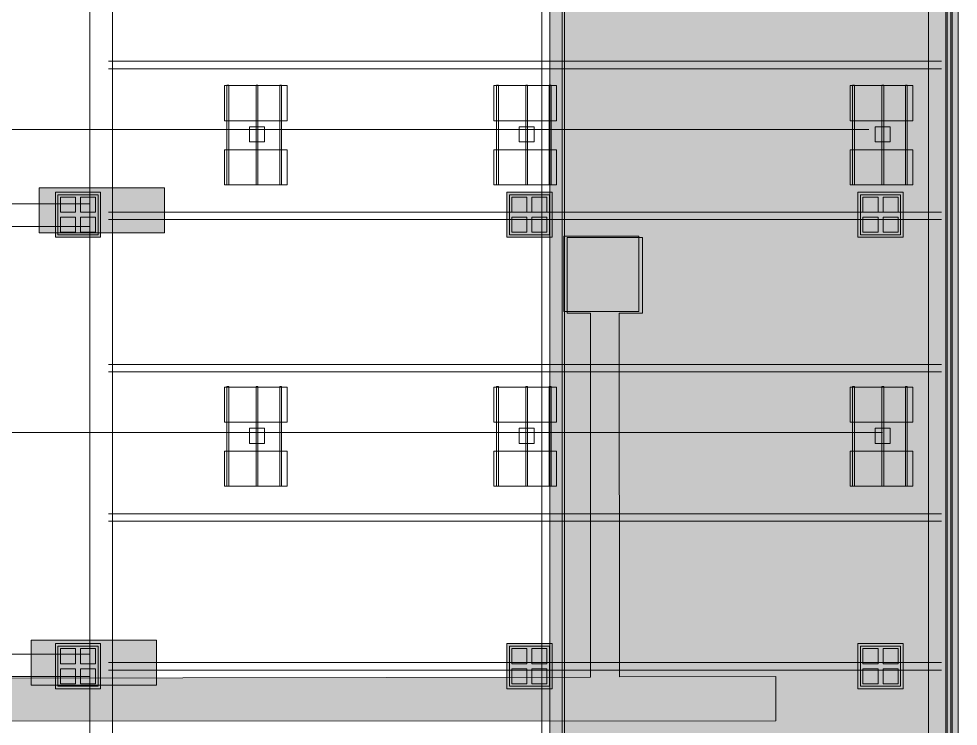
# Model space of a CAD drawing. Header units: inches. Extents: x -10671 to 1761, y -674 to 7170.
# Drawn here: x -6905 to -6156, y 1770 to 2335 of the extents above; entities that cross this region are included whole.
import ezdxf

# ---------------------------------------------------------------- set-up
doc = ezdxf.new("R2010")
doc.units = ezdxf.units.IN
doc.header["$LTSCALE"] = 19.2
doc.header["$MEASUREMENT"] = 0
for name, color, linetype, lineweight, true_color in [('DWG-bldg-utility box', 3, 'Continuous', 18, 0x00ff00), ('Venue-Airwall Closed', 7, 'Continuous', 5, 0x000000), ('Venue-Ceiling-HVAC', 7, 'Continuous', 5, 0xbbbbbb), ('Venue-NO HANG ZONE', 7, 'Continuous', 15, 0xdd0000), ('Venue-Rigging Steel-High', 7, 'Continuous', 5, 0x800000), ('Venue-Rigging Steel-Low', 7, 'Continuous', 5, 0x0000dd)]:
    doc.layers.add(name, color=color, linetype=linetype, lineweight=lineweight, true_color=true_color)
for name, color, linetype, lineweight in [('Venue-Ceiling-Lights', 7, 'Continuous', 5), ('Venue-Ceiling-Lights Circuits', 7, 'Continuous', 5), ('Venue-Floor Pockets', 7, 'Continuous', 5)]:
    doc.layers.add(name, color=color, linetype=linetype, lineweight=lineweight)

# ---------------------------------------------------------------- blocks, each defined once
blk = doc.blocks.new('FLOORBOX')
at = {"layer": 'Venue-Floor Pockets', "linetype": 'Continuous', "lineweight": 0, "true_color": 0xaaaaaa}
blk.add_hatch(color=253, dxfattribs=at).paths.add_polyline_path([(-18, 18), (18, 18), (18, -18), (-18, -18)])
at = {"layer": 'Venue-Floor Pockets', "linetype": 'Continuous', "lineweight": 0, "true_color": 0xbbbbbb}
blk.add_hatch(color=9, dxfattribs=at).paths.add_polyline_path([(-16, 16), (16, 16), (16, -16), (-16, -16)])
at = {"layer": 'Venue-Floor Pockets', "linetype": 'Continuous', "lineweight": 0, "true_color": 0xdddddd}
for points in [[(-14, 14), (-2, 14), (-2, 2), (-14, 2)], [(2, 14), (14, 14), (14, 2), (2, 2)], [(-14, -2), (-2, -2), (-2, -14), (-14, -14)], [(2, -2), (14, -2), (14, -14), (2, -14)]]:
    blk.add_hatch(color=254, dxfattribs=at).paths.add_polyline_path(points)
at = {"layer": 'Venue-Floor Pockets', "color": 7, "linetype": 'Continuous', "lineweight": 5, "flags": 128}
for points in [[(-18, 18), (18, 18), (18, -18), (-18, -18)], [(-16, 16), (16, 16), (16, -16), (-16, -16)], [(-14, 14), (-2, 14), (-2, 2), (-14, 2)], [(2, 14), (14, 14), (14, 2), (2, 2)], [(-14, -2), (-2, -2), (-2, -14), (-14, -14)], [(2, -2), (14, -2), (14, -14), (2, -14)]]:
    blk.add_lwpolyline(points, close=True, dxfattribs=at)
blk = doc.blocks.new('Group-1082-1')
at = {"layer": 'Venue-Ceiling-Lights', "color": 7, "linetype": 'Continuous', "lineweight": 5}
for points in [[(-6741.57, 2202.11, 355.98), (-6741.57, 2202.11, 359.98), (-6741.57, 2230.11, 359.98), (-6741.57, 2230.11, 355.98)], [(-6741.57, 2230.11, 355.98), (-6741.57, 2230.11, 359.98), (-6691.57, 2230.11, 359.98), (-6691.57, 2230.11, 355.98)], [(-6691.57, 2230.11, 359.98), (-6741.57, 2230.11, 359.98), (-6741.57, 2202.11, 359.98), (-6691.57, 2202.11, 359.98)], [(-6691.57, 2202.11, 355.98), (-6741.57, 2202.11, 355.98), (-6741.57, 2230.11, 355.98), (-6691.57, 2230.11, 355.98)], [(-6691.57, 2230.11, 355.98), (-6691.57, 2230.11, 359.98), (-6691.57, 2202.11, 359.98), (-6691.57, 2202.11, 355.98)], [(-6691.57, 2202.11, 355.98), (-6691.57, 2202.11, 359.98), (-6741.57, 2202.11, 359.98), (-6741.57, 2202.11, 355.98)]]:
    blk.add_3dface(points, dxfattribs=at)
blk = doc.blocks.new('Group-1083-1')
at = {"layer": 'Venue-Ceiling-Lights', "color": 7, "linetype": 'Continuous', "lineweight": 5}
for points in [[(-6697.42, 2202.11, 360.05), (-6697.42, 2202.11, 361.05), (-6697.42, 2281.7, 361.05), (-6697.42, 2281.7, 360.05)], [(-6697.42, 2281.7, 360.05), (-6697.42, 2281.7, 361.05), (-6695.92, 2281.7, 361.05), (-6695.92, 2281.7, 360.05)], [(-6695.92, 2281.7, 361.05), (-6697.42, 2281.7, 361.05), (-6697.42, 2202.11, 361.05), (-6695.92, 2202.11, 361.05)], [(-6695.92, 2202.11, 360.05), (-6697.42, 2202.11, 360.05), (-6697.42, 2281.7, 360.05), (-6695.92, 2281.7, 360.05)], [(-6695.92, 2281.7, 360.05), (-6695.92, 2281.7, 361.05), (-6695.92, 2202.11, 361.05), (-6695.92, 2202.11, 360.05)], [(-6695.92, 2202.11, 360.05), (-6695.92, 2202.11, 361.05), (-6697.42, 2202.11, 361.05), (-6697.42, 2202.11, 360.05)]]:
    blk.add_3dface(points, dxfattribs=at)
blk = doc.blocks.new('Group-1084-1')
at = {"layer": 'Venue-Ceiling-Lights', "color": 7, "linetype": 'Continuous', "lineweight": 5}
for points in [[(-6716.24, 2202.11, 360.05), (-6716.24, 2202.11, 361.05), (-6716.24, 2281.7, 361.05), (-6716.24, 2281.7, 360.05)], [(-6716.24, 2281.7, 360.05), (-6716.24, 2281.7, 361.05), (-6714.74, 2281.7, 361.05), (-6714.74, 2281.7, 360.05)], [(-6714.74, 2281.7, 361.05), (-6716.24, 2281.7, 361.05), (-6716.24, 2202.11, 361.05), (-6714.74, 2202.11, 361.05)], [(-6714.74, 2202.11, 360.05), (-6716.24, 2202.11, 360.05), (-6716.24, 2281.7, 360.05), (-6714.74, 2281.7, 360.05)], [(-6714.74, 2281.7, 360.05), (-6714.74, 2281.7, 361.05), (-6714.74, 2202.11, 361.05), (-6714.74, 2202.11, 360.05)], [(-6714.74, 2202.11, 360.05), (-6714.74, 2202.11, 361.05), (-6716.24, 2202.11, 361.05), (-6716.24, 2202.11, 360.05)]]:
    blk.add_3dface(points, dxfattribs=at)
blk = doc.blocks.new('Group-1085-1')
at = {"layer": 'Venue-Ceiling-Lights', "color": 7, "linetype": 'Continuous', "lineweight": 5}
for points in [[(-6739.52, 2202.11, 360.05), (-6739.52, 2202.11, 361.05), (-6739.52, 2281.7, 361.05), (-6739.52, 2281.7, 360.05)], [(-6739.52, 2281.7, 360.05), (-6739.52, 2281.7, 361.05), (-6738.02, 2281.7, 361.05), (-6738.02, 2281.7, 360.05)], [(-6738.02, 2281.7, 361.05), (-6739.52, 2281.7, 361.05), (-6739.52, 2202.11, 361.05), (-6738.02, 2202.11, 361.05)], [(-6738.02, 2202.11, 360.05), (-6739.52, 2202.11, 360.05), (-6739.52, 2281.7, 360.05), (-6738.02, 2281.7, 360.05)], [(-6738.02, 2281.7, 360.05), (-6738.02, 2281.7, 361.05), (-6738.02, 2202.11, 361.05), (-6738.02, 2202.11, 360.05)], [(-6738.02, 2202.11, 360.05), (-6738.02, 2202.11, 361.05), (-6739.52, 2202.11, 361.05), (-6739.52, 2202.11, 360.05)]]:
    blk.add_3dface(points, dxfattribs=at)
blk = doc.blocks.new('Group-1086-1')
at = {"layer": 'Venue-Ceiling-Lights', "color": 7, "linetype": 'Continuous', "lineweight": 5}
for points in [[(-6741.57, 2253.26, 355.98), (-6741.57, 2253.26, 359.98), (-6741.57, 2281.26, 359.98), (-6741.57, 2281.26, 355.98)], [(-6741.57, 2281.26, 355.98), (-6741.57, 2281.26, 359.98), (-6691.57, 2281.26, 359.98), (-6691.57, 2281.26, 355.98)], [(-6691.57, 2281.26, 359.98), (-6741.57, 2281.26, 359.98), (-6741.57, 2253.26, 359.98), (-6691.57, 2253.26, 359.98)], [(-6691.57, 2253.26, 355.98), (-6741.57, 2253.26, 355.98), (-6741.57, 2281.26, 355.98), (-6691.57, 2281.26, 355.98)], [(-6691.57, 2281.26, 355.98), (-6691.57, 2281.26, 359.98), (-6691.57, 2253.26, 359.98), (-6691.57, 2253.26, 355.98)], [(-6691.57, 2253.26, 355.98), (-6691.57, 2253.26, 359.98), (-6741.57, 2253.26, 359.98), (-6741.57, 2253.26, 355.98)]]:
    blk.add_3dface(points, dxfattribs=at)
blk = doc.blocks.new('Group-1087-1')
at = {"layer": 'Venue-Ceiling-Lights', "color": 7, "linetype": 'Continuous', "lineweight": 5}
for points in [[(-6721.53, 2248.35, 350), (-6721.53, 2248.35, 356), (-6709.53, 2248.35, 356), (-6709.53, 2248.35, 350)], [(-6721.53, 2236.35, 350), (-6721.53, 2236.35, 356), (-6721.53, 2248.35, 356), (-6721.53, 2248.35, 350)], [(-6709.53, 2248.35, 356), (-6721.53, 2248.35, 356), (-6721.53, 2236.35, 356), (-6709.53, 2236.35, 356)], [(-6709.53, 2236.35, 350), (-6721.53, 2236.35, 350), (-6721.53, 2248.35, 350), (-6709.53, 2248.35, 350)], [(-6709.53, 2248.35, 350), (-6709.53, 2248.35, 356), (-6709.53, 2236.35, 356), (-6709.53, 2236.35, 350)], [(-6709.53, 2236.35, 350), (-6709.53, 2236.35, 356), (-6721.53, 2236.35, 356), (-6721.53, 2236.35, 350)]]:
    blk.add_3dface(points, dxfattribs=at)
blk = doc.blocks.new('Group-1088-1')
at = {"layer": 'Venue-Ceiling-Lights', "color": 7}
for name in ['Group-1086-1', 'Group-1085-1', 'Group-1084-1', 'Group-1083-1', 'Group-1082-1']:
    blk.add_blockref(name, (0, 0), dxfattribs=at)
at = {"layer": 'Venue-Ceiling-Lights', "color": 1, "true_color": 0xff0000}
blk.add_blockref('Group-1087-1', (0, 0), dxfattribs=at)
blk = doc.blocks.new('Group-1089-1')
at = {"layer": 'Venue-Ceiling-Lights', "color": 7, "linetype": 'Continuous', "lineweight": 5}
for points in [[(-6741.57, 1961.75, 355.98), (-6741.57, 1961.75, 359.98), (-6741.57, 1989.75, 359.98), (-6741.57, 1989.75, 355.98)], [(-6741.57, 1989.75, 355.98), (-6741.57, 1989.75, 359.98), (-6691.57, 1989.75, 359.98), (-6691.57, 1989.75, 355.98)], [(-6691.57, 1989.75, 359.98), (-6741.57, 1989.75, 359.98), (-6741.57, 1961.75, 359.98), (-6691.57, 1961.75, 359.98)], [(-6691.57, 1961.75, 355.98), (-6741.57, 1961.75, 355.98), (-6741.57, 1989.75, 355.98), (-6691.57, 1989.75, 355.98)], [(-6691.57, 1989.75, 355.98), (-6691.57, 1989.75, 359.98), (-6691.57, 1961.75, 359.98), (-6691.57, 1961.75, 355.98)], [(-6691.57, 1961.75, 355.98), (-6691.57, 1961.75, 359.98), (-6741.57, 1961.75, 359.98), (-6741.57, 1961.75, 355.98)]]:
    blk.add_3dface(points, dxfattribs=at)
blk = doc.blocks.new('Group-1090-1')
at = {"layer": 'Venue-Ceiling-Lights', "color": 7, "linetype": 'Continuous', "lineweight": 5}
for points in [[(-6697.42, 1961.75, 360.05), (-6697.42, 1961.75, 361.05), (-6697.42, 2041.33, 361.05), (-6697.42, 2041.33, 360.05)], [(-6697.42, 2041.33, 360.05), (-6697.42, 2041.33, 361.05), (-6695.92, 2041.33, 361.05), (-6695.92, 2041.33, 360.05)], [(-6695.92, 2041.33, 361.05), (-6697.42, 2041.33, 361.05), (-6697.42, 1961.75, 361.05), (-6695.92, 1961.75, 361.05)], [(-6695.92, 1961.75, 360.05), (-6697.42, 1961.75, 360.05), (-6697.42, 2041.33, 360.05), (-6695.92, 2041.33, 360.05)], [(-6695.92, 2041.33, 360.05), (-6695.92, 2041.33, 361.05), (-6695.92, 1961.75, 361.05), (-6695.92, 1961.75, 360.05)], [(-6695.92, 1961.75, 360.05), (-6695.92, 1961.75, 361.05), (-6697.42, 1961.75, 361.05), (-6697.42, 1961.75, 360.05)]]:
    blk.add_3dface(points, dxfattribs=at)
blk = doc.blocks.new('Group-1091-1')
at = {"layer": 'Venue-Ceiling-Lights', "color": 7, "linetype": 'Continuous', "lineweight": 5}
for points in [[(-6716.24, 1961.75, 360.05), (-6716.24, 1961.75, 361.05), (-6716.24, 2041.33, 361.05), (-6716.24, 2041.33, 360.05)], [(-6716.24, 2041.33, 360.05), (-6716.24, 2041.33, 361.05), (-6714.74, 2041.33, 361.05), (-6714.74, 2041.33, 360.05)], [(-6714.74, 2041.33, 361.05), (-6716.24, 2041.33, 361.05), (-6716.24, 1961.75, 361.05), (-6714.74, 1961.75, 361.05)], [(-6714.74, 1961.75, 360.05), (-6716.24, 1961.75, 360.05), (-6716.24, 2041.33, 360.05), (-6714.74, 2041.33, 360.05)], [(-6714.74, 2041.33, 360.05), (-6714.74, 2041.33, 361.05), (-6714.74, 1961.75, 361.05), (-6714.74, 1961.75, 360.05)], [(-6714.74, 1961.75, 360.05), (-6714.74, 1961.75, 361.05), (-6716.24, 1961.75, 361.05), (-6716.24, 1961.75, 360.05)]]:
    blk.add_3dface(points, dxfattribs=at)
blk = doc.blocks.new('Group-1092-1')
at = {"layer": 'Venue-Ceiling-Lights', "color": 7, "linetype": 'Continuous', "lineweight": 5}
for points in [[(-6739.52, 1961.75, 360.05), (-6739.52, 1961.75, 361.05), (-6739.52, 2041.33, 361.05), (-6739.52, 2041.33, 360.05)], [(-6739.52, 2041.33, 360.05), (-6739.52, 2041.33, 361.05), (-6738.02, 2041.33, 361.05), (-6738.02, 2041.33, 360.05)], [(-6738.02, 2041.33, 361.05), (-6739.52, 2041.33, 361.05), (-6739.52, 1961.75, 361.05), (-6738.02, 1961.75, 361.05)], [(-6738.02, 1961.75, 360.05), (-6739.52, 1961.75, 360.05), (-6739.52, 2041.33, 360.05), (-6738.02, 2041.33, 360.05)], [(-6738.02, 2041.33, 360.05), (-6738.02, 2041.33, 361.05), (-6738.02, 1961.75, 361.05), (-6738.02, 1961.75, 360.05)], [(-6738.02, 1961.75, 360.05), (-6738.02, 1961.75, 361.05), (-6739.52, 1961.75, 361.05), (-6739.52, 1961.75, 360.05)]]:
    blk.add_3dface(points, dxfattribs=at)
blk = doc.blocks.new('Group-1093-1')
at = {"layer": 'Venue-Ceiling-Lights', "color": 7, "linetype": 'Continuous', "lineweight": 5}
for points in [[(-6741.57, 2012.9, 355.98), (-6741.57, 2012.9, 359.98), (-6741.57, 2040.9, 359.98), (-6741.57, 2040.9, 355.98)], [(-6741.57, 2040.9, 355.98), (-6741.57, 2040.9, 359.98), (-6691.57, 2040.9, 359.98), (-6691.57, 2040.9, 355.98)], [(-6691.57, 2040.9, 359.98), (-6741.57, 2040.9, 359.98), (-6741.57, 2012.9, 359.98), (-6691.57, 2012.9, 359.98)], [(-6691.57, 2012.9, 355.98), (-6741.57, 2012.9, 355.98), (-6741.57, 2040.9, 355.98), (-6691.57, 2040.9, 355.98)], [(-6691.57, 2040.9, 355.98), (-6691.57, 2040.9, 359.98), (-6691.57, 2012.9, 359.98), (-6691.57, 2012.9, 355.98)], [(-6691.57, 2012.9, 355.98), (-6691.57, 2012.9, 359.98), (-6741.57, 2012.9, 359.98), (-6741.57, 2012.9, 355.98)]]:
    blk.add_3dface(points, dxfattribs=at)
blk = doc.blocks.new('Group-1094-1')
at = {"layer": 'Venue-Ceiling-Lights', "color": 7, "linetype": 'Continuous', "lineweight": 5}
for points in [[(-6721.53, 2007.98, 350), (-6721.53, 2007.98, 356), (-6709.53, 2007.98, 356), (-6709.53, 2007.98, 350)], [(-6721.53, 1995.98, 350), (-6721.53, 1995.98, 356), (-6721.53, 2007.98, 356), (-6721.53, 2007.98, 350)], [(-6709.53, 2007.98, 356), (-6721.53, 2007.98, 356), (-6721.53, 1995.98, 356), (-6709.53, 1995.98, 356)], [(-6709.53, 1995.98, 350), (-6721.53, 1995.98, 350), (-6721.53, 2007.98, 350), (-6709.53, 2007.98, 350)], [(-6709.53, 2007.98, 350), (-6709.53, 2007.98, 356), (-6709.53, 1995.98, 356), (-6709.53, 1995.98, 350)], [(-6709.53, 1995.98, 350), (-6709.53, 1995.98, 356), (-6721.53, 1995.98, 356), (-6721.53, 1995.98, 350)]]:
    blk.add_3dface(points, dxfattribs=at)
blk = doc.blocks.new('Group-1095-1')
at = {"layer": 'Venue-Ceiling-Lights', "color": 7}
for name in ['Group-1093-1', 'Group-1092-1', 'Group-1091-1', 'Group-1090-1', 'Group-1089-1']:
    blk.add_blockref(name, (0, 0), dxfattribs=at)
at = {"layer": 'Venue-Ceiling-Lights', "color": 1, "true_color": 0xff0000}
blk.add_blockref('Group-1094-1', (0, 0), dxfattribs=at)
blk = doc.blocks.new('Group-1166-1')
at = {"layer": 'Venue-Ceiling-Lights', "color": 7, "linetype": 'Continuous', "lineweight": 5}
for points in [[(-6526.57, 2202.11, 355.98), (-6526.57, 2202.11, 359.98), (-6526.57, 2230.11, 359.98), (-6526.57, 2230.11, 355.98)], [(-6526.57, 2230.11, 355.98), (-6526.57, 2230.11, 359.98), (-6476.57, 2230.11, 359.98), (-6476.57, 2230.11, 355.98)], [(-6476.57, 2230.11, 359.98), (-6526.57, 2230.11, 359.98), (-6526.57, 2202.11, 359.98), (-6476.57, 2202.11, 359.98)], [(-6476.57, 2202.11, 355.98), (-6526.57, 2202.11, 355.98), (-6526.57, 2230.11, 355.98), (-6476.57, 2230.11, 355.98)], [(-6476.57, 2230.11, 355.98), (-6476.57, 2230.11, 359.98), (-6476.57, 2202.11, 359.98), (-6476.57, 2202.11, 355.98)], [(-6476.57, 2202.11, 355.98), (-6476.57, 2202.11, 359.98), (-6526.57, 2202.11, 359.98), (-6526.57, 2202.11, 355.98)]]:
    blk.add_3dface(points, dxfattribs=at)
blk = doc.blocks.new('Group-1167-1')
at = {"layer": 'Venue-Ceiling-Lights', "color": 7, "linetype": 'Continuous', "lineweight": 5}
for points in [[(-6482.42, 2202.11, 360.05), (-6482.42, 2202.11, 361.05), (-6482.42, 2281.7, 361.05), (-6482.42, 2281.7, 360.05)], [(-6482.42, 2281.7, 360.05), (-6482.42, 2281.7, 361.05), (-6480.92, 2281.7, 361.05), (-6480.92, 2281.7, 360.05)], [(-6480.92, 2281.7, 361.05), (-6482.42, 2281.7, 361.05), (-6482.42, 2202.11, 361.05), (-6480.92, 2202.11, 361.05)], [(-6480.92, 2202.11, 360.05), (-6482.42, 2202.11, 360.05), (-6482.42, 2281.7, 360.05), (-6480.92, 2281.7, 360.05)], [(-6480.92, 2281.7, 360.05), (-6480.92, 2281.7, 361.05), (-6480.92, 2202.11, 361.05), (-6480.92, 2202.11, 360.05)], [(-6480.92, 2202.11, 360.05), (-6480.92, 2202.11, 361.05), (-6482.42, 2202.11, 361.05), (-6482.42, 2202.11, 360.05)]]:
    blk.add_3dface(points, dxfattribs=at)
blk = doc.blocks.new('Group-1168-1')
at = {"layer": 'Venue-Ceiling-Lights', "color": 7, "linetype": 'Continuous', "lineweight": 5}
for points in [[(-6501.24, 2202.11, 360.05), (-6501.24, 2202.11, 361.05), (-6501.24, 2281.7, 361.05), (-6501.24, 2281.7, 360.05)], [(-6501.24, 2281.7, 360.05), (-6501.24, 2281.7, 361.05), (-6499.74, 2281.7, 361.05), (-6499.74, 2281.7, 360.05)], [(-6499.74, 2281.7, 361.05), (-6501.24, 2281.7, 361.05), (-6501.24, 2202.11, 361.05), (-6499.74, 2202.11, 361.05)], [(-6499.74, 2202.11, 360.05), (-6501.24, 2202.11, 360.05), (-6501.24, 2281.7, 360.05), (-6499.74, 2281.7, 360.05)], [(-6499.74, 2281.7, 360.05), (-6499.74, 2281.7, 361.05), (-6499.74, 2202.11, 361.05), (-6499.74, 2202.11, 360.05)], [(-6499.74, 2202.11, 360.05), (-6499.74, 2202.11, 361.05), (-6501.24, 2202.11, 361.05), (-6501.24, 2202.11, 360.05)]]:
    blk.add_3dface(points, dxfattribs=at)
blk = doc.blocks.new('Group-1169-1')
at = {"layer": 'Venue-Ceiling-Lights', "color": 7, "linetype": 'Continuous', "lineweight": 5}
for points in [[(-6524.52, 2202.11, 360.05), (-6524.52, 2202.11, 361.05), (-6524.52, 2281.7, 361.05), (-6524.52, 2281.7, 360.05)], [(-6524.52, 2281.7, 360.05), (-6524.52, 2281.7, 361.05), (-6523.02, 2281.7, 361.05), (-6523.02, 2281.7, 360.05)], [(-6523.02, 2281.7, 361.05), (-6524.52, 2281.7, 361.05), (-6524.52, 2202.11, 361.05), (-6523.02, 2202.11, 361.05)], [(-6523.02, 2202.11, 360.05), (-6524.52, 2202.11, 360.05), (-6524.52, 2281.7, 360.05), (-6523.02, 2281.7, 360.05)], [(-6523.02, 2281.7, 360.05), (-6523.02, 2281.7, 361.05), (-6523.02, 2202.11, 361.05), (-6523.02, 2202.11, 360.05)], [(-6523.02, 2202.11, 360.05), (-6523.02, 2202.11, 361.05), (-6524.52, 2202.11, 361.05), (-6524.52, 2202.11, 360.05)]]:
    blk.add_3dface(points, dxfattribs=at)
blk = doc.blocks.new('Group-1170-1')
at = {"layer": 'Venue-Ceiling-Lights', "color": 7, "linetype": 'Continuous', "lineweight": 5}
for points in [[(-6526.57, 2253.26, 355.98), (-6526.57, 2253.26, 359.98), (-6526.57, 2281.26, 359.98), (-6526.57, 2281.26, 355.98)], [(-6526.57, 2281.26, 355.98), (-6526.57, 2281.26, 359.98), (-6476.57, 2281.26, 359.98), (-6476.57, 2281.26, 355.98)], [(-6476.57, 2281.26, 359.98), (-6526.57, 2281.26, 359.98), (-6526.57, 2253.26, 359.98), (-6476.57, 2253.26, 359.98)], [(-6476.57, 2253.26, 355.98), (-6526.57, 2253.26, 355.98), (-6526.57, 2281.26, 355.98), (-6476.57, 2281.26, 355.98)], [(-6476.57, 2281.26, 355.98), (-6476.57, 2281.26, 359.98), (-6476.57, 2253.26, 359.98), (-6476.57, 2253.26, 355.98)], [(-6476.57, 2253.26, 355.98), (-6476.57, 2253.26, 359.98), (-6526.57, 2253.26, 359.98), (-6526.57, 2253.26, 355.98)]]:
    blk.add_3dface(points, dxfattribs=at)
blk = doc.blocks.new('Group-1171-1')
at = {"layer": 'Venue-Ceiling-Lights', "color": 7, "linetype": 'Continuous', "lineweight": 5}
for points in [[(-6506.53, 2248.35, 350), (-6506.53, 2248.35, 356), (-6494.53, 2248.35, 356), (-6494.53, 2248.35, 350)], [(-6506.53, 2236.35, 350), (-6506.53, 2236.35, 356), (-6506.53, 2248.35, 356), (-6506.53, 2248.35, 350)], [(-6494.53, 2248.35, 356), (-6506.53, 2248.35, 356), (-6506.53, 2236.35, 356), (-6494.53, 2236.35, 356)], [(-6494.53, 2236.35, 350), (-6506.53, 2236.35, 350), (-6506.53, 2248.35, 350), (-6494.53, 2248.35, 350)], [(-6494.53, 2248.35, 350), (-6494.53, 2248.35, 356), (-6494.53, 2236.35, 356), (-6494.53, 2236.35, 350)], [(-6494.53, 2236.35, 350), (-6494.53, 2236.35, 356), (-6506.53, 2236.35, 356), (-6506.53, 2236.35, 350)]]:
    blk.add_3dface(points, dxfattribs=at)
blk = doc.blocks.new('Group-1172-1')
at = {"layer": 'Venue-Ceiling-Lights', "color": 7}
for name in ['Group-1170-1', 'Group-1169-1', 'Group-1168-1', 'Group-1167-1', 'Group-1166-1']:
    blk.add_blockref(name, (0, 0), dxfattribs=at)
at = {"layer": 'Venue-Ceiling-Lights', "color": 1, "true_color": 0xff0000}
blk.add_blockref('Group-1171-1', (0, 0), dxfattribs=at)
blk = doc.blocks.new('Group-1173-1')
at = {"layer": 'Venue-Ceiling-Lights', "color": 7, "linetype": 'Continuous', "lineweight": 5}
for points in [[(-6526.57, 1961.75, 355.98), (-6526.57, 1961.75, 359.98), (-6526.57, 1989.75, 359.98), (-6526.57, 1989.75, 355.98)], [(-6526.57, 1989.75, 355.98), (-6526.57, 1989.75, 359.98), (-6476.57, 1989.75, 359.98), (-6476.57, 1989.75, 355.98)], [(-6476.57, 1989.75, 359.98), (-6526.57, 1989.75, 359.98), (-6526.57, 1961.75, 359.98), (-6476.57, 1961.75, 359.98)], [(-6476.57, 1961.75, 355.98), (-6526.57, 1961.75, 355.98), (-6526.57, 1989.75, 355.98), (-6476.57, 1989.75, 355.98)], [(-6476.57, 1989.75, 355.98), (-6476.57, 1989.75, 359.98), (-6476.57, 1961.75, 359.98), (-6476.57, 1961.75, 355.98)], [(-6476.57, 1961.75, 355.98), (-6476.57, 1961.75, 359.98), (-6526.57, 1961.75, 359.98), (-6526.57, 1961.75, 355.98)]]:
    blk.add_3dface(points, dxfattribs=at)
blk = doc.blocks.new('Group-1174-1')
at = {"layer": 'Venue-Ceiling-Lights', "color": 7, "linetype": 'Continuous', "lineweight": 5}
for points in [[(-6482.42, 1961.75, 360.05), (-6482.42, 1961.75, 361.05), (-6482.42, 2041.33, 361.05), (-6482.42, 2041.33, 360.05)], [(-6482.42, 2041.33, 360.05), (-6482.42, 2041.33, 361.05), (-6480.92, 2041.33, 361.05), (-6480.92, 2041.33, 360.05)], [(-6480.92, 2041.33, 361.05), (-6482.42, 2041.33, 361.05), (-6482.42, 1961.75, 361.05), (-6480.92, 1961.75, 361.05)], [(-6480.92, 1961.75, 360.05), (-6482.42, 1961.75, 360.05), (-6482.42, 2041.33, 360.05), (-6480.92, 2041.33, 360.05)], [(-6480.92, 2041.33, 360.05), (-6480.92, 2041.33, 361.05), (-6480.92, 1961.75, 361.05), (-6480.92, 1961.75, 360.05)], [(-6480.92, 1961.75, 360.05), (-6480.92, 1961.75, 361.05), (-6482.42, 1961.75, 361.05), (-6482.42, 1961.75, 360.05)]]:
    blk.add_3dface(points, dxfattribs=at)
blk = doc.blocks.new('Group-1175-1')
at = {"layer": 'Venue-Ceiling-Lights', "color": 7, "linetype": 'Continuous', "lineweight": 5}
for points in [[(-6501.24, 1961.75, 360.05), (-6501.24, 1961.75, 361.05), (-6501.24, 2041.33, 361.05), (-6501.24, 2041.33, 360.05)], [(-6501.24, 2041.33, 360.05), (-6501.24, 2041.33, 361.05), (-6499.74, 2041.33, 361.05), (-6499.74, 2041.33, 360.05)], [(-6499.74, 2041.33, 361.05), (-6501.24, 2041.33, 361.05), (-6501.24, 1961.75, 361.05), (-6499.74, 1961.75, 361.05)], [(-6499.74, 1961.75, 360.05), (-6501.24, 1961.75, 360.05), (-6501.24, 2041.33, 360.05), (-6499.74, 2041.33, 360.05)], [(-6499.74, 2041.33, 360.05), (-6499.74, 2041.33, 361.05), (-6499.74, 1961.75, 361.05), (-6499.74, 1961.75, 360.05)], [(-6499.74, 1961.75, 360.05), (-6499.74, 1961.75, 361.05), (-6501.24, 1961.75, 361.05), (-6501.24, 1961.75, 360.05)]]:
    blk.add_3dface(points, dxfattribs=at)
blk = doc.blocks.new('Group-1176-1')
at = {"layer": 'Venue-Ceiling-Lights', "color": 7, "linetype": 'Continuous', "lineweight": 5}
for points in [[(-6524.52, 1961.75, 360.05), (-6524.52, 1961.75, 361.05), (-6524.52, 2041.33, 361.05), (-6524.52, 2041.33, 360.05)], [(-6524.52, 2041.33, 360.05), (-6524.52, 2041.33, 361.05), (-6523.02, 2041.33, 361.05), (-6523.02, 2041.33, 360.05)], [(-6523.02, 2041.33, 361.05), (-6524.52, 2041.33, 361.05), (-6524.52, 1961.75, 361.05), (-6523.02, 1961.75, 361.05)], [(-6523.02, 1961.75, 360.05), (-6524.52, 1961.75, 360.05), (-6524.52, 2041.33, 360.05), (-6523.02, 2041.33, 360.05)], [(-6523.02, 2041.33, 360.05), (-6523.02, 2041.33, 361.05), (-6523.02, 1961.75, 361.05), (-6523.02, 1961.75, 360.05)], [(-6523.02, 1961.75, 360.05), (-6523.02, 1961.75, 361.05), (-6524.52, 1961.75, 361.05), (-6524.52, 1961.75, 360.05)]]:
    blk.add_3dface(points, dxfattribs=at)
blk = doc.blocks.new('Group-1177-1')
at = {"layer": 'Venue-Ceiling-Lights', "color": 7, "linetype": 'Continuous', "lineweight": 5}
for points in [[(-6526.57, 2012.9, 355.98), (-6526.57, 2012.9, 359.98), (-6526.57, 2040.9, 359.98), (-6526.57, 2040.9, 355.98)], [(-6526.57, 2040.9, 355.98), (-6526.57, 2040.9, 359.98), (-6476.57, 2040.9, 359.98), (-6476.57, 2040.9, 355.98)], [(-6476.57, 2040.9, 359.98), (-6526.57, 2040.9, 359.98), (-6526.57, 2012.9, 359.98), (-6476.57, 2012.9, 359.98)], [(-6476.57, 2012.9, 355.98), (-6526.57, 2012.9, 355.98), (-6526.57, 2040.9, 355.98), (-6476.57, 2040.9, 355.98)], [(-6476.57, 2040.9, 355.98), (-6476.57, 2040.9, 359.98), (-6476.57, 2012.9, 359.98), (-6476.57, 2012.9, 355.98)], [(-6476.57, 2012.9, 355.98), (-6476.57, 2012.9, 359.98), (-6526.57, 2012.9, 359.98), (-6526.57, 2012.9, 355.98)]]:
    blk.add_3dface(points, dxfattribs=at)
blk = doc.blocks.new('Group-1178-1')
at = {"layer": 'Venue-Ceiling-Lights', "color": 7, "linetype": 'Continuous', "lineweight": 5}
for points in [[(-6506.53, 2007.98, 350), (-6506.53, 2007.98, 356), (-6494.53, 2007.98, 356), (-6494.53, 2007.98, 350)], [(-6506.53, 1995.98, 350), (-6506.53, 1995.98, 356), (-6506.53, 2007.98, 356), (-6506.53, 2007.98, 350)], [(-6494.53, 2007.98, 356), (-6506.53, 2007.98, 356), (-6506.53, 1995.98, 356), (-6494.53, 1995.98, 356)], [(-6494.53, 1995.98, 350), (-6506.53, 1995.98, 350), (-6506.53, 2007.98, 350), (-6494.53, 2007.98, 350)], [(-6494.53, 2007.98, 350), (-6494.53, 2007.98, 356), (-6494.53, 1995.98, 356), (-6494.53, 1995.98, 350)], [(-6494.53, 1995.98, 350), (-6494.53, 1995.98, 356), (-6506.53, 1995.98, 356), (-6506.53, 1995.98, 350)]]:
    blk.add_3dface(points, dxfattribs=at)
blk = doc.blocks.new('Group-1179-1')
at = {"layer": 'Venue-Ceiling-Lights', "color": 7}
for name in ['Group-1177-1', 'Group-1176-1', 'Group-1175-1', 'Group-1174-1', 'Group-1173-1']:
    blk.add_blockref(name, (0, 0), dxfattribs=at)
at = {"layer": 'Venue-Ceiling-Lights', "color": 1, "true_color": 0xff0000}
blk.add_blockref('Group-1178-1', (0, 0), dxfattribs=at)
blk = doc.blocks.new('Group-1250-1')
at = {"layer": 'Venue-Ceiling-Lights', "color": 7, "linetype": 'Continuous', "lineweight": 5}
for points in [[(-6242.57, 2202.11, 355.98), (-6242.57, 2202.11, 359.98), (-6242.57, 2230.11, 359.98), (-6242.57, 2230.11, 355.98)], [(-6242.57, 2230.11, 355.98), (-6242.57, 2230.11, 359.98), (-6192.57, 2230.11, 359.98), (-6192.57, 2230.11, 355.98)], [(-6192.57, 2230.11, 359.98), (-6242.57, 2230.11, 359.98), (-6242.57, 2202.11, 359.98), (-6192.57, 2202.11, 359.98)], [(-6192.57, 2202.11, 355.98), (-6242.57, 2202.11, 355.98), (-6242.57, 2230.11, 355.98), (-6192.57, 2230.11, 355.98)], [(-6192.57, 2230.11, 355.98), (-6192.57, 2230.11, 359.98), (-6192.57, 2202.11, 359.98), (-6192.57, 2202.11, 355.98)], [(-6192.57, 2202.11, 355.98), (-6192.57, 2202.11, 359.98), (-6242.57, 2202.11, 359.98), (-6242.57, 2202.11, 355.98)]]:
    blk.add_3dface(points, dxfattribs=at)
blk = doc.blocks.new('Group-1251-1')
at = {"layer": 'Venue-Ceiling-Lights', "color": 7, "linetype": 'Continuous', "lineweight": 5}
for points in [[(-6198.42, 2202.11, 360.05), (-6198.42, 2202.11, 361.05), (-6198.42, 2281.7, 361.05), (-6198.42, 2281.7, 360.05)], [(-6198.42, 2281.7, 360.05), (-6198.42, 2281.7, 361.05), (-6196.92, 2281.7, 361.05), (-6196.92, 2281.7, 360.05)], [(-6196.92, 2281.7, 361.05), (-6198.42, 2281.7, 361.05), (-6198.42, 2202.11, 361.05), (-6196.92, 2202.11, 361.05)], [(-6196.92, 2202.11, 360.05), (-6198.42, 2202.11, 360.05), (-6198.42, 2281.7, 360.05), (-6196.92, 2281.7, 360.05)], [(-6196.92, 2281.7, 360.05), (-6196.92, 2281.7, 361.05), (-6196.92, 2202.11, 361.05), (-6196.92, 2202.11, 360.05)], [(-6196.92, 2202.11, 360.05), (-6196.92, 2202.11, 361.05), (-6198.42, 2202.11, 361.05), (-6198.42, 2202.11, 360.05)]]:
    blk.add_3dface(points, dxfattribs=at)
blk = doc.blocks.new('Group-1252-1')
at = {"layer": 'Venue-Ceiling-Lights', "color": 7, "linetype": 'Continuous', "lineweight": 5}
for points in [[(-6217.24, 2202.11, 360.05), (-6217.24, 2202.11, 361.05), (-6217.24, 2281.7, 361.05), (-6217.24, 2281.7, 360.05)], [(-6217.24, 2281.7, 360.05), (-6217.24, 2281.7, 361.05), (-6215.74, 2281.7, 361.05), (-6215.74, 2281.7, 360.05)], [(-6215.74, 2281.7, 361.05), (-6217.24, 2281.7, 361.05), (-6217.24, 2202.11, 361.05), (-6215.74, 2202.11, 361.05)], [(-6215.74, 2202.11, 360.05), (-6217.24, 2202.11, 360.05), (-6217.24, 2281.7, 360.05), (-6215.74, 2281.7, 360.05)], [(-6215.74, 2281.7, 360.05), (-6215.74, 2281.7, 361.05), (-6215.74, 2202.11, 361.05), (-6215.74, 2202.11, 360.05)], [(-6215.74, 2202.11, 360.05), (-6215.74, 2202.11, 361.05), (-6217.24, 2202.11, 361.05), (-6217.24, 2202.11, 360.05)]]:
    blk.add_3dface(points, dxfattribs=at)
blk = doc.blocks.new('Group-1253-1')
at = {"layer": 'Venue-Ceiling-Lights', "color": 7, "linetype": 'Continuous', "lineweight": 5}
for points in [[(-6240.52, 2202.11, 360.05), (-6240.52, 2202.11, 361.05), (-6240.52, 2281.7, 361.05), (-6240.52, 2281.7, 360.05)], [(-6240.52, 2281.7, 360.05), (-6240.52, 2281.7, 361.05), (-6239.02, 2281.7, 361.05), (-6239.02, 2281.7, 360.05)], [(-6239.02, 2281.7, 361.05), (-6240.52, 2281.7, 361.05), (-6240.52, 2202.11, 361.05), (-6239.02, 2202.11, 361.05)], [(-6239.02, 2202.11, 360.05), (-6240.52, 2202.11, 360.05), (-6240.52, 2281.7, 360.05), (-6239.02, 2281.7, 360.05)], [(-6239.02, 2281.7, 360.05), (-6239.02, 2281.7, 361.05), (-6239.02, 2202.11, 361.05), (-6239.02, 2202.11, 360.05)], [(-6239.02, 2202.11, 360.05), (-6239.02, 2202.11, 361.05), (-6240.52, 2202.11, 361.05), (-6240.52, 2202.11, 360.05)]]:
    blk.add_3dface(points, dxfattribs=at)
blk = doc.blocks.new('Group-1254-1')
at = {"layer": 'Venue-Ceiling-Lights', "color": 7, "linetype": 'Continuous', "lineweight": 5}
for points in [[(-6242.57, 2253.26, 355.98), (-6242.57, 2253.26, 359.98), (-6242.57, 2281.26, 359.98), (-6242.57, 2281.26, 355.98)], [(-6242.57, 2281.26, 355.98), (-6242.57, 2281.26, 359.98), (-6192.57, 2281.26, 359.98), (-6192.57, 2281.26, 355.98)], [(-6192.57, 2281.26, 359.98), (-6242.57, 2281.26, 359.98), (-6242.57, 2253.26, 359.98), (-6192.57, 2253.26, 359.98)], [(-6192.57, 2253.26, 355.98), (-6242.57, 2253.26, 355.98), (-6242.57, 2281.26, 355.98), (-6192.57, 2281.26, 355.98)], [(-6192.57, 2281.26, 355.98), (-6192.57, 2281.26, 359.98), (-6192.57, 2253.26, 359.98), (-6192.57, 2253.26, 355.98)], [(-6192.57, 2253.26, 355.98), (-6192.57, 2253.26, 359.98), (-6242.57, 2253.26, 359.98), (-6242.57, 2253.26, 355.98)]]:
    blk.add_3dface(points, dxfattribs=at)
blk = doc.blocks.new('Group-1255-1')
at = {"layer": 'Venue-Ceiling-Lights', "color": 7, "linetype": 'Continuous', "lineweight": 5}
for points in [[(-6222.53, 2248.35, 350), (-6222.53, 2248.35, 356), (-6210.53, 2248.35, 356), (-6210.53, 2248.35, 350)], [(-6222.53, 2236.35, 350), (-6222.53, 2236.35, 356), (-6222.53, 2248.35, 356), (-6222.53, 2248.35, 350)], [(-6210.53, 2248.35, 356), (-6222.53, 2248.35, 356), (-6222.53, 2236.35, 356), (-6210.53, 2236.35, 356)], [(-6210.53, 2236.35, 350), (-6222.53, 2236.35, 350), (-6222.53, 2248.35, 350), (-6210.53, 2248.35, 350)], [(-6210.53, 2248.35, 350), (-6210.53, 2248.35, 356), (-6210.53, 2236.35, 356), (-6210.53, 2236.35, 350)], [(-6210.53, 2236.35, 350), (-6210.53, 2236.35, 356), (-6222.53, 2236.35, 356), (-6222.53, 2236.35, 350)]]:
    blk.add_3dface(points, dxfattribs=at)
blk = doc.blocks.new('Group-1256-1')
at = {"layer": 'Venue-Ceiling-Lights', "color": 7}
for name in ['Group-1254-1', 'Group-1253-1', 'Group-1252-1', 'Group-1251-1', 'Group-1250-1']:
    blk.add_blockref(name, (0, 0), dxfattribs=at)
at = {"layer": 'Venue-Ceiling-Lights', "color": 1, "true_color": 0xff0000}
blk.add_blockref('Group-1255-1', (0, 0), dxfattribs=at)
blk = doc.blocks.new('Group-1257-1')
at = {"layer": 'Venue-Ceiling-Lights', "color": 7, "linetype": 'Continuous', "lineweight": 5}
for points in [[(-6242.57, 1961.75, 355.98), (-6242.57, 1961.75, 359.98), (-6242.57, 1989.75, 359.98), (-6242.57, 1989.75, 355.98)], [(-6242.57, 1989.75, 355.98), (-6242.57, 1989.75, 359.98), (-6192.57, 1989.75, 359.98), (-6192.57, 1989.75, 355.98)], [(-6192.57, 1989.75, 359.98), (-6242.57, 1989.75, 359.98), (-6242.57, 1961.75, 359.98), (-6192.57, 1961.75, 359.98)], [(-6192.57, 1961.75, 355.98), (-6242.57, 1961.75, 355.98), (-6242.57, 1989.75, 355.98), (-6192.57, 1989.75, 355.98)], [(-6192.57, 1989.75, 355.98), (-6192.57, 1989.75, 359.98), (-6192.57, 1961.75, 359.98), (-6192.57, 1961.75, 355.98)], [(-6192.57, 1961.75, 355.98), (-6192.57, 1961.75, 359.98), (-6242.57, 1961.75, 359.98), (-6242.57, 1961.75, 355.98)]]:
    blk.add_3dface(points, dxfattribs=at)
blk = doc.blocks.new('Group-1258-1')
at = {"layer": 'Venue-Ceiling-Lights', "color": 7, "linetype": 'Continuous', "lineweight": 5}
for points in [[(-6198.42, 1961.75, 360.05), (-6198.42, 1961.75, 361.05), (-6198.42, 2041.33, 361.05), (-6198.42, 2041.33, 360.05)], [(-6198.42, 2041.33, 360.05), (-6198.42, 2041.33, 361.05), (-6196.92, 2041.33, 361.05), (-6196.92, 2041.33, 360.05)], [(-6196.92, 2041.33, 361.05), (-6198.42, 2041.33, 361.05), (-6198.42, 1961.75, 361.05), (-6196.92, 1961.75, 361.05)], [(-6196.92, 1961.75, 360.05), (-6198.42, 1961.75, 360.05), (-6198.42, 2041.33, 360.05), (-6196.92, 2041.33, 360.05)], [(-6196.92, 2041.33, 360.05), (-6196.92, 2041.33, 361.05), (-6196.92, 1961.75, 361.05), (-6196.92, 1961.75, 360.05)], [(-6196.92, 1961.75, 360.05), (-6196.92, 1961.75, 361.05), (-6198.42, 1961.75, 361.05), (-6198.42, 1961.75, 360.05)]]:
    blk.add_3dface(points, dxfattribs=at)
blk = doc.blocks.new('Group-1259-1')
at = {"layer": 'Venue-Ceiling-Lights', "color": 7, "linetype": 'Continuous', "lineweight": 5}
for points in [[(-6217.24, 1961.75, 360.05), (-6217.24, 1961.75, 361.05), (-6217.24, 2041.33, 361.05), (-6217.24, 2041.33, 360.05)], [(-6217.24, 2041.33, 360.05), (-6217.24, 2041.33, 361.05), (-6215.74, 2041.33, 361.05), (-6215.74, 2041.33, 360.05)], [(-6215.74, 2041.33, 361.05), (-6217.24, 2041.33, 361.05), (-6217.24, 1961.75, 361.05), (-6215.74, 1961.75, 361.05)], [(-6215.74, 1961.75, 360.05), (-6217.24, 1961.75, 360.05), (-6217.24, 2041.33, 360.05), (-6215.74, 2041.33, 360.05)], [(-6215.74, 2041.33, 360.05), (-6215.74, 2041.33, 361.05), (-6215.74, 1961.75, 361.05), (-6215.74, 1961.75, 360.05)], [(-6215.74, 1961.75, 360.05), (-6215.74, 1961.75, 361.05), (-6217.24, 1961.75, 361.05), (-6217.24, 1961.75, 360.05)]]:
    blk.add_3dface(points, dxfattribs=at)
blk = doc.blocks.new('Group-1260-1')
at = {"layer": 'Venue-Ceiling-Lights', "color": 7, "linetype": 'Continuous', "lineweight": 5}
for points in [[(-6240.52, 1961.75, 360.05), (-6240.52, 1961.75, 361.05), (-6240.52, 2041.33, 361.05), (-6240.52, 2041.33, 360.05)], [(-6240.52, 2041.33, 360.05), (-6240.52, 2041.33, 361.05), (-6239.02, 2041.33, 361.05), (-6239.02, 2041.33, 360.05)], [(-6239.02, 2041.33, 361.05), (-6240.52, 2041.33, 361.05), (-6240.52, 1961.75, 361.05), (-6239.02, 1961.75, 361.05)], [(-6239.02, 1961.75, 360.05), (-6240.52, 1961.75, 360.05), (-6240.52, 2041.33, 360.05), (-6239.02, 2041.33, 360.05)], [(-6239.02, 2041.33, 360.05), (-6239.02, 2041.33, 361.05), (-6239.02, 1961.75, 361.05), (-6239.02, 1961.75, 360.05)], [(-6239.02, 1961.75, 360.05), (-6239.02, 1961.75, 361.05), (-6240.52, 1961.75, 361.05), (-6240.52, 1961.75, 360.05)]]:
    blk.add_3dface(points, dxfattribs=at)
blk = doc.blocks.new('Group-1261-1')
at = {"layer": 'Venue-Ceiling-Lights', "color": 7, "linetype": 'Continuous', "lineweight": 5}
for points in [[(-6242.57, 2012.9, 355.98), (-6242.57, 2012.9, 359.98), (-6242.57, 2040.9, 359.98), (-6242.57, 2040.9, 355.98)], [(-6242.57, 2040.9, 355.98), (-6242.57, 2040.9, 359.98), (-6192.57, 2040.9, 359.98), (-6192.57, 2040.9, 355.98)], [(-6192.57, 2040.9, 359.98), (-6242.57, 2040.9, 359.98), (-6242.57, 2012.9, 359.98), (-6192.57, 2012.9, 359.98)], [(-6192.57, 2012.9, 355.98), (-6242.57, 2012.9, 355.98), (-6242.57, 2040.9, 355.98), (-6192.57, 2040.9, 355.98)], [(-6192.57, 2040.9, 355.98), (-6192.57, 2040.9, 359.98), (-6192.57, 2012.9, 359.98), (-6192.57, 2012.9, 355.98)], [(-6192.57, 2012.9, 355.98), (-6192.57, 2012.9, 359.98), (-6242.57, 2012.9, 359.98), (-6242.57, 2012.9, 355.98)]]:
    blk.add_3dface(points, dxfattribs=at)
blk = doc.blocks.new('Group-1262-1')
at = {"layer": 'Venue-Ceiling-Lights', "color": 7, "linetype": 'Continuous', "lineweight": 5}
for points in [[(-6222.53, 2007.98, 350), (-6222.53, 2007.98, 356), (-6210.53, 2007.98, 356), (-6210.53, 2007.98, 350)], [(-6222.53, 1995.98, 350), (-6222.53, 1995.98, 356), (-6222.53, 2007.98, 356), (-6222.53, 2007.98, 350)], [(-6210.53, 2007.98, 356), (-6222.53, 2007.98, 356), (-6222.53, 1995.98, 356), (-6210.53, 1995.98, 356)], [(-6210.53, 1995.98, 350), (-6222.53, 1995.98, 350), (-6222.53, 2007.98, 350), (-6210.53, 2007.98, 350)], [(-6210.53, 2007.98, 350), (-6210.53, 2007.98, 356), (-6210.53, 1995.98, 356), (-6210.53, 1995.98, 350)], [(-6210.53, 1995.98, 350), (-6210.53, 1995.98, 356), (-6222.53, 1995.98, 356), (-6222.53, 1995.98, 350)]]:
    blk.add_3dface(points, dxfattribs=at)
blk = doc.blocks.new('Group-1263-1')
at = {"layer": 'Venue-Ceiling-Lights', "color": 7}
for name in ['Group-1261-1', 'Group-1260-1', 'Group-1259-1', 'Group-1258-1', 'Group-1257-1']:
    blk.add_blockref(name, (0, 0), dxfattribs=at)
at = {"layer": 'Venue-Ceiling-Lights', "color": 1, "true_color": 0xff0000}
blk.add_blockref('Group-1262-1', (0, 0), dxfattribs=at)
blk = doc.blocks.new('Group-1330-1')
at = {"layer": 'Venue-Ceiling-HVAC'}
for points in [[(-6470.91, 2101.08, 360.05), (-6470.91, 2101.08, 390.05), (-6470.91, 2161.08, 390.05), (-6470.91, 2161.08, 360.05)], [(-6470.91, 2161.08, 360.05), (-6470.91, 2161.08, 390.05), (-6410.91, 2161.08, 390.05), (-6410.91, 2161.08, 360.05)], [(-6470.91, 2101.08, 360.05), (-6470.91, 2161.08, 360.05), (-6410.91, 2161.08, 360.05), (-6410.91, 2101.08, 360.05)], [(-6470.91, 2101.08, 390.05), (-6470.91, 2161.08, 390.05), (-6410.91, 2161.08, 390.05), (-6410.91, 2101.08, 390.05)], [(-6410.91, 2161.08, 360.05), (-6410.91, 2161.08, 390.05), (-6410.91, 2101.08, 390.05), (-6410.91, 2101.08, 360.05)], [(-6410.91, 2101.08, 360.05), (-6410.91, 2101.08, 390.05), (-6470.91, 2101.08, 390.05), (-6470.91, 2101.08, 360.05)]]:
    blk.add_3dface(points, dxfattribs=at)
blk = doc.blocks.new('Group-1331-1')
at = {"layer": 'Venue-Ceiling-HVAC'}
blk.add_blockref('Group-1330-1', (0, 0), dxfattribs=at)

msp = doc.modelspace()

# ---------------------------------------------------------------- hatches: boundary and pattern name
at = {"layer": 'Venue-Ceiling-HVAC', "linetype": 'Continuous', "lineweight": 0, "true_color": 0xbbbbbb}
msp.add_hatch(color=9, dxfattribs=at).paths.add_polyline_path([(-9134.1, 1774.24), (-9134.5, 2099.56), (-9151.65, 2099.56), (-9151.65, 2159.52), (-9091.65, 2159.52), (-9091.65, 2099.55), (-9110.09, 2099.55), (-9110.09, 1809.35), (-8600.43, 1809.35), (-8600.43, 2098.45), (-8618.05, 2098.45), (-8618.05, 2158.4), (-8558.01, 2158.4), (-8558.01, 2098.45), (-8577.42, 2098.45), (-8577.42, 1809.34), (-8048.86, 1809.34), (-8048.86, 2099.11), (-8066.67, 2099.11), (-8066.67, 2159.34), (-8006.73, 2159.31), (-8006.73, 2099.31), (-8025.87, 2099.31), (-8025.87, 1809.33), (-7495.97, 1809.33), (-7495.97, 2099.58), (-7513.98, 2099.58), (-7513.98, 2159.73), (-7453.99, 2159.73), (-7453.99, 2099.58), (-7472.95, 2099.58), (-7472.95, 1809.26), (-6960.42, 1809.25), (-6960.52, 2097.23), (-6979.44, 2097.24), (-6979.34, 2157.18), (-6919.39, 2157.18), (-6919.39, 2097.27), (-6937.54, 2097.27), (-6937.47, 1808.82), (-6449.6, 1809.69), (-6449.6, 2099.72), (-6468.09, 2099.72), (-6468.09, 2160.15), (-6408.1, 2160.15), (-6408.1, 2099.72), (-6426.61, 2099.72), (-6426.55, 1809.87), (-6301.72, 1810.16), (-6301.78, 1774.83)])
at = {"layer": 'Venue-NO HANG ZONE', "linetype": 'Continuous', "lineweight": 0}
for points in [[(-6481.98, 766.33), (-6481.98, 3959.67), (-6166.23, 3959.67), (-6166.23, 766.33)], [(-6472.07, 764.27), (-6472.07, 3957.62), (-6156.32, 3957.62), (-6156.32, 764.27)], [(-6889.19, 2163.83), (-6889.19, 2199.83), (-6789.19, 2199.83), (-6789.19, 2163.83)], [(-6895.73, 1803.09), (-6895.73, 1839.09), (-6795.73, 1839.09), (-6795.73, 1803.09)]]:
    msp.add_hatch(color=7, dxfattribs=at).paths.add_polyline_path(points)

# ---------------------------------------------------------------- linework, layer by layer
at = {"layer": 'Venue-Airwall Closed'}
for p, q in [((-6165.08, 3951.79), (-6165.08, 762.79)), ((-6161.08, 3951.79), (-6161.08, 762.79))]:
    msp.add_line(p, q, dxfattribs=at)
at = {"layer": 'Venue-Ceiling-HVAC', "flags": 128}
msp.add_lwpolyline([(-6937.47, 1808.82), (-6449.6, 1809.69), (-6449.6, 2099.72), (-6468.09, 2099.72), (-6468.09, 2160.15), (-6408.1, 2160.15), (-6408.1, 2099.72), (-6426.61, 2099.72), (-6426.55, 1809.87), (-6301.72, 1810.16), (-6301.78, 1774.83), (-9134.1, 1774.24)], dxfattribs=at)
at = {"layer": 'Venue-Ceiling-Lights Circuits', "color": 7, "linetype": 'Continuous', "lineweight": 5}
for p, q in [((-9940.79, 2246.17), (-6227.6, 2246.17)), ((-9940.79, 2004.66), (-6216.64, 2004.66))]:
    msp.add_line(p, q, dxfattribs=at)
at = {"layer": 'Venue-NO HANG ZONE', "flags": 128}
for points in [[(-6481.98, 766.33), (-6481.98, 3959.67), (-6166.23, 3959.67), (-6166.23, 766.33)], [(-6472.07, 764.27), (-6472.07, 3957.62), (-6156.32, 3957.62), (-6156.32, 764.27)], [(-6889.19, 2163.83), (-6889.19, 2199.83), (-6789.19, 2199.83), (-6789.19, 2163.83)], [(-6895.73, 1803.09), (-6895.73, 1839.09), (-6795.73, 1839.09), (-6795.73, 1803.09)]]:
    msp.add_lwpolyline(points, close=True, dxfattribs=at)
at = {"layer": 'Venue-Rigging Steel-High'}
for p, q in [((-6833.99, 2300.68), (-6169.65, 2300.68)), ((-6833.99, 2294.68), (-6169.65, 2294.68)), ((-6833.99, 2180.43), (-6169.65, 2180.43)), ((-6833.99, 2174.43), (-6169.65, 2174.43)), ((-6833.99, 2058.93), (-6169.65, 2058.93)), ((-6833.99, 2052.93), (-6169.65, 2052.93)), ((-6833.99, 1939.93), (-6169.65, 1939.93)), ((-6833.99, 1933.93), (-6169.65, 1933.93)), ((-6833.99, 1821.18), (-6169.65, 1821.18)), ((-6833.99, 1815.18), (-6169.65, 1815.18))]:
    msp.add_line(p, q, dxfattribs=at)
at = {"layer": 'Venue-Rigging Steel-Low'}
for p, q in [((-6488.26, 752.92), (-6488.26, 3963.06)), ((-6470.26, 752.92), (-6470.26, 3963.06)), ((-6848.73, 760.92), (-6848.73, 3951.22)), ((-6830.73, 760.92), (-6830.73, 3951.22)), ((-6180.13, 760.92), (-6180.13, 3951.22)), ((-6162.13, 760.92), (-6162.13, 3951.22)), ((-6848.73, 2186.97), (-9347.48, 2186.97)), ((-6848.73, 2168.97), (-9347.48, 2168.97)), ((-6848.73, 1827.98), (-9347.48, 1827.98)), ((-6848.73, 1809.98), (-9347.48, 1809.98))]:
    msp.add_line(p, q, dxfattribs=at)

# ---------------------------------------------------------------- block references
at = {"layer": 'DWG-bldg-utility box', "rotation": 90}
for p in [(-6858.26, 2178.29), (-6498.26, 2178.29), (-6218.26, 2178.29), (-6858.26, 1818.29), (-6498.26, 1818.29), (-6218.26, 1818.29)]:
    msp.add_blockref('FLOORBOX', p, dxfattribs=at)
at = {"layer": 'Venue-Ceiling-HVAC'}
msp.add_blockref('Group-1331-1', (0, 0), dxfattribs=at)
at = {"layer": 'Venue-Ceiling-Lights', "color": 7}
for name in ['Group-1088-1', 'Group-1172-1', 'Group-1256-1', 'Group-1095-1', 'Group-1179-1', 'Group-1263-1']:
    msp.add_blockref(name, (0, 0), dxfattribs=at)

doc.saveas('drawing.dxf')
